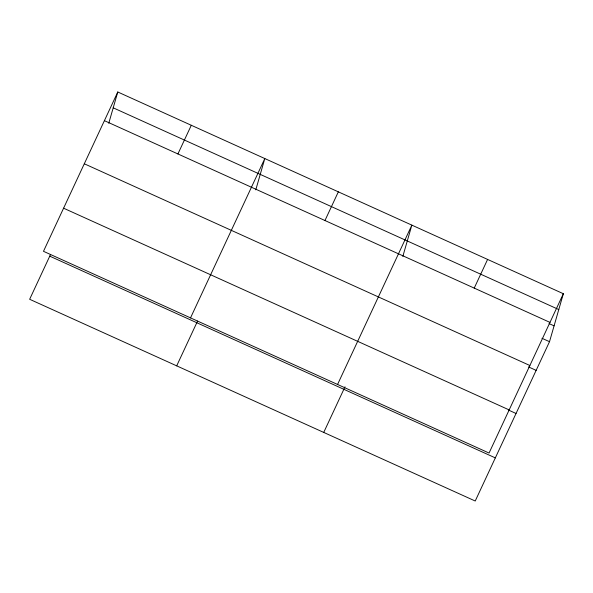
<?xml version="1.0" encoding="UTF-8"?>
<svg xmlns="http://www.w3.org/2000/svg" width="593" height="593" viewBox="0 0 593 593"><rect width="100%" height="100%" fill="white"/><g stroke="black" fill="none" stroke-linecap="round" stroke-linejoin="round"><path stroke-width="0.89" d="M108.756 123.27L117.777 91.989L563.35 293.72L549.518 341.687L475.223 501.011L29.65 299.28L50.538 254.486M255.791 189.842L264.812 158.561L190.523 317.885M402.832 256.413L411.853 225.132L337.565 384.457M117.777 91.989L43.482 251.313L489.055 453.045L563.35 293.72M177.922 153.95L191.294 125.279M176.692 365.851L197.573 321.058M324.964 220.522L338.336 191.85M323.734 432.423L345.007 386.792M474.23 288.102L487.602 259.43M113.211 107.822L558.784 309.553M104.405 120.668L549.978 322.399M549.029 323.57L554.084 325.861M541.943 338.262L549.518 341.687M84.302 163.779L529.875 365.51M528.571 366.934L536.146 370.366M63.584 208.195L509.165 409.926M508.468 410.045L516.043 413.477M49.753 256.161L495.333 457.892"/></g></svg>
